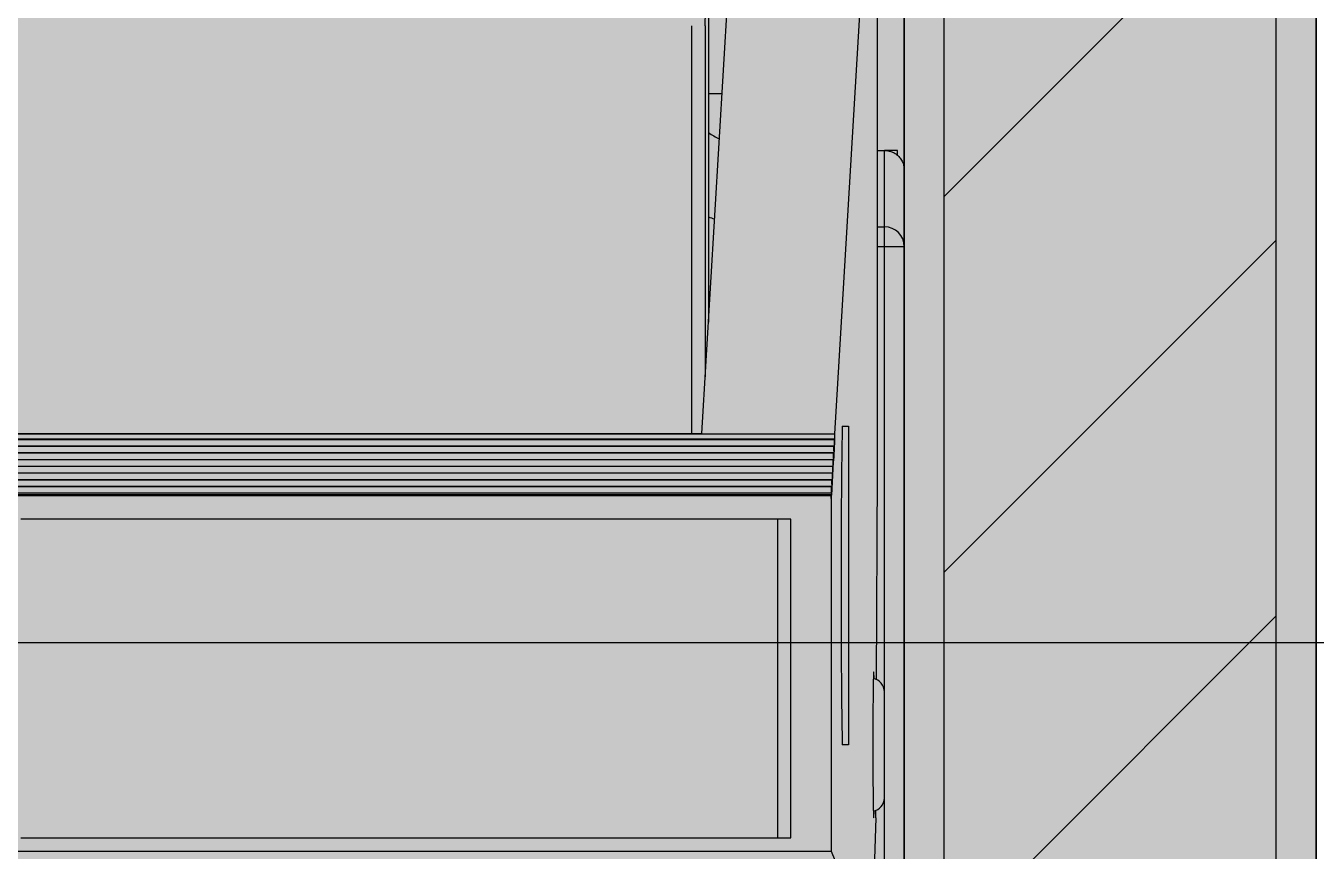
# Model space of a CAD drawing. Extents: x 20 to 1829, y -86 to 701.
# Drawn here: x 1365.32 to 1384.76, y 130.45 to 142.88 of the extents above; entities that cross this region are included whole.
import ezdxf

# ---------------------------------------------------------------- set-up
doc = ezdxf.new("R2010")
doc.units = 0
for name, color, linetype in [('Default', 7, 'Continuous'), ('DV1_Default', 7, 'Continuous'), ('DV1_DRAW', 7, 'Continuous'), ('MAIN-1', 7, 'Continuous'), ('SYMS', 7, 'Continuous')]:
    doc.layers.add(name, color=color, linetype=linetype)

# ---------------------------------------------------------------- blocks, each defined once
blk = doc.blocks.new('SE')
at = {"layer": 'DV1_Default', "linetype": 'Continuous'}
h = blk.add_hatch(dxfattribs=at)
h.set_pattern_fill('LINE', scale=1.25984, angle=45, style=0)
h.paths.add_polyline_path([(55.081, 163.679), (55.081, 138.587), (60.081, 138.587), (60.081, 163.679)])
at = {"layer": 'DV1_Default', "color": 7, "linetype": 'Continuous'}
for p, q in [((54.481, 139.787), (54.481, 165.337)), ((60.681, 139.787), (60.681, 165.337))]:
    blk.add_line(p, q, dxfattribs=at)
at = {"layer": 'DV1_DRAW', "color": 7, "linetype": 'Continuous'}
for p, q in [((55.081, 138.587), (55.081, 163.679)), ((60.081, 138.587), (60.081, 163.679))]:
    blk.add_line(p, q, dxfattribs=at)

msp = doc.modelspace()

# ---------------------------------------------------------------- hatches: boundary and pattern name
at = {"layer": 'SYMS', "true_color": 0x8fbdb9}
h = msp.add_hatch(color=253, dxfattribs=at)
h.dxf.hatch_style = 1
h.paths.add_polyline_path([(1384.759, 189.671), (1378.554, 189.671), (1378.554, 101.829), (1384.759, 101.829)])
h = msp.add_hatch(color=253, dxfattribs=at)
h.dxf.hatch_style = 1
h.paths.add_polyline_path([(1351.654, 103.152), (1378.554, 103.152), (1378.554, 182.152), (1351.654, 182.152)])

# ---------------------------------------------------------------- linework, layer by layer
at = {"layer": 'MAIN-1'}
for p, q in [((1375.604, 153.11), (1375.604, 138.418)), ((1378.15, 136.156), (1378.15, 146.687)), ((1375.505, 136.74), (1376.086, 146.552)), ((1378.086, 146.552), (1377.505, 136.734)), ((1375.555, 142.878), (1375.583, 144.478)), ((1375.355, 136.74), (1375.355, 142.878)), ((1375.555, 142.878), (1375.555, 137.592)), ((1375.807, 141.852), (1375.604, 141.852)), ((1384.759, 140.125), (1384.759, 141.275)), ((1378.15, 141.002), (1378.254, 141.002)), ((1378.454, 141.002), (1378.254, 141.002)), ((1378.254, 141.002), (1378.267, 141.002)), ((1378.254, 139.852), (1378.254, 141.002)), ((1378.267, 141.002), (1378.279, 141.001)), ((1378.279, 141.001), (1378.291, 141)), ((1378.291, 141), (1378.304, 140.998)), ((1378.304, 140.998), (1378.316, 140.996)), ((1378.316, 140.996), (1378.329, 140.993)), ((1378.329, 140.993), (1378.341, 140.989)), ((1378.341, 140.989), (1378.354, 140.985)), ((1378.354, 140.985), (1378.366, 140.981)), ((1378.366, 140.981), (1378.378, 140.975)), ((1378.378, 140.975), (1378.39, 140.969)), ((1378.39, 140.969), (1378.403, 140.963)), ((1378.403, 140.963), (1378.415, 140.956)), ((1378.415, 140.956), (1378.427, 140.948)), ((1378.427, 140.948), (1378.438, 140.939)), ((1378.438, 140.939), (1378.45, 140.929)), ((1378.45, 140.929), (1378.461, 140.919)), ((1378.454, 140.926), (1378.454, 141.002)), ((1378.461, 140.919), (1378.472, 140.908)), ((1378.472, 140.908), (1378.483, 140.896)), ((1378.483, 140.896), (1378.493, 140.884)), ((1378.493, 140.884), (1378.503, 140.87)), ((1378.503, 140.87), (1378.512, 140.856)), ((1378.512, 140.856), (1378.52, 140.841)), ((1378.52, 140.841), (1378.528, 140.825)), ((1378.528, 140.825), (1378.535, 140.809)), ((1378.535, 140.809), (1378.54, 140.792)), ((1378.54, 140.792), (1378.545, 140.775)), ((1378.545, 140.775), (1378.549, 140.757)), ((1378.549, 140.757), (1378.552, 140.739)), ((1378.552, 140.739), (1378.554, 140.721)), ((1378.554, 140.721), (1378.554, 140.702)), ((1378.554, 140.702), (1378.554, 139.552)), ((1384.759, 122.525), (1384.759, 140.125)), ((1378.15, 139.852), (1378.254, 139.852)), ((1378.254, 139.552), (1378.254, 139.852)), ((1378.254, 139.552), (1378.15, 139.552)), ((1378.254, 132.852), (1378.254, 139.552)), ((1378.554, 139.552), (1378.254, 139.552)), ((1378.554, 139.552), (1378.554, 121.952)), ((1377.621, 136.852), (1377.619, 136.775)), ((1377.621, 136.852), (1377.716, 136.852)), ((1377.716, 136.852), (1377.716, 132.052)), ((1352.595, 136.734), (1377.505, 136.734)), ((1352.596, 136.662), (1377.504, 136.662)), ((1352.6, 136.651), (1377.5, 136.651)), ((1354.595, 136.74), (1375.505, 136.74)), ((1377.5, 136.651), (1377.499, 136.651)), ((1377.499, 136.651), (1377.499, 136.65)), ((1377.499, 136.65), (1377.499, 136.649)), ((1377.499, 136.649), (1377.499, 136.646)), ((1377.5, 136.65), (1377.5, 136.651)), ((1377.5, 136.651), (1377.5, 136.651)), ((1377.5, 136.648), (1377.5, 136.65)), ((1377.505, 136.734), (1377.504, 136.733)), ((1377.504, 136.733), (1377.504, 136.731)), ((1377.504, 136.731), (1377.504, 136.729)), ((1377.504, 136.729), (1377.504, 136.727)), ((1377.504, 136.727), (1377.504, 136.724)), ((1377.504, 136.724), (1377.504, 136.722)), ((1377.504, 136.722), (1377.504, 136.719)), ((1377.504, 136.719), (1377.504, 136.715)), ((1377.504, 136.715), (1377.504, 136.712)), ((1377.504, 136.712), (1377.504, 136.708)), ((1377.504, 136.708), (1377.504, 136.704)), ((1377.504, 136.704), (1377.504, 136.699)), ((1377.504, 136.699), (1377.504, 136.695)), ((1377.504, 136.695), (1377.504, 136.69)), ((1377.504, 136.69), (1377.504, 136.685)), ((1377.504, 136.685), (1377.504, 136.679)), ((1377.504, 136.679), (1377.504, 136.674)), ((1377.504, 136.674), (1377.504, 136.668)), ((1377.504, 136.668), (1377.504, 136.662)), ((1377.504, 136.662), (1377.504, 136.649)), ((1377.504, 136.649), (1377.504, 136.638)), ((1377.617, 136.688), (1377.616, 136.592)), ((1377.619, 136.775), (1377.617, 136.688)), ((1352.602, 136.553), (1377.498, 136.553)), ((1352.606, 136.55), (1377.494, 136.55)), ((1377.493, 136.526), (1377.492, 136.521)), ((1377.492, 136.521), (1377.492, 136.515)), ((1377.492, 136.515), (1377.492, 136.509)), ((1377.492, 136.509), (1377.492, 136.502)), ((1377.492, 136.502), (1377.492, 136.495)), ((1377.492, 136.495), (1377.492, 136.487)), ((1377.492, 136.487), (1377.492, 136.479)), ((1377.492, 136.479), (1377.492, 136.471)), ((1377.492, 136.471), (1377.492, 136.462)), ((1377.492, 136.462), (1377.492, 136.452)), ((1377.494, 136.55), (1377.493, 136.55)), ((1377.493, 136.55), (1377.493, 136.549)), ((1377.493, 136.549), (1377.493, 136.547)), ((1377.493, 136.547), (1377.493, 136.545)), ((1377.493, 136.545), (1377.493, 136.543)), ((1377.493, 136.543), (1377.493, 136.539)), ((1377.493, 136.539), (1377.493, 136.536)), ((1377.493, 136.536), (1377.493, 136.531)), ((1377.493, 136.531), (1377.493, 136.526)), ((1377.494, 136.549), (1377.494, 136.55)), ((1377.494, 136.55), (1377.494, 136.55)), ((1377.494, 136.547), (1377.494, 136.549)), ((1377.494, 136.545), (1377.494, 136.547)), ((1377.494, 136.541), (1377.494, 136.545)), ((1377.494, 136.538), (1377.494, 136.541)), ((1377.495, 136.533), (1377.494, 136.538)), ((1377.495, 136.528), (1377.495, 136.533)), ((1377.495, 136.523), (1377.495, 136.528)), ((1377.495, 136.516), (1377.495, 136.523)), ((1377.495, 136.51), (1377.495, 136.516)), ((1377.495, 136.506), (1377.495, 136.51)), ((1377.495, 136.503), (1377.495, 136.506)), ((1377.495, 136.5), (1377.495, 136.503)), ((1377.495, 136.498), (1377.495, 136.5)), ((1377.495, 136.495), (1377.495, 136.498)), ((1377.495, 136.492), (1377.495, 136.495)), ((1377.495, 136.49), (1377.495, 136.492)), ((1377.495, 136.488), (1377.495, 136.49)), ((1377.495, 136.486), (1377.495, 136.488)), ((1377.495, 136.484), (1377.495, 136.486)), ((1377.495, 136.482), (1377.495, 136.484)), ((1377.495, 136.48), (1377.495, 136.482)), ((1377.495, 136.478), (1377.495, 136.48)), ((1377.495, 136.477), (1377.495, 136.478)), ((1377.496, 136.476), (1377.495, 136.477)), ((1377.496, 136.474), (1377.496, 136.476)), ((1377.496, 136.47), (1377.496, 136.475)), ((1377.496, 136.475), (1377.496, 136.472)), ((1377.496, 136.473), (1377.496, 136.474)), ((1377.496, 136.472), (1377.496, 136.473)), ((1377.497, 136.471), (1377.496, 136.47)), ((1377.496, 136.47), (1377.496, 136.469)), ((1377.496, 136.469), (1377.496, 136.47)), ((1377.496, 136.469), (1377.496, 136.468)), ((1377.496, 136.468), (1377.496, 136.469)), ((1377.496, 136.468), (1377.496, 136.466)), ((1377.496, 136.467), (1377.496, 136.468)), ((1377.496, 136.468), (1377.496, 136.468)), ((1377.496, 136.466), (1377.496, 136.467)), ((1377.496, 136.467), (1377.496, 136.467)), ((1377.496, 136.466), (1377.496, 136.466)), ((1377.496, 136.466), (1377.496, 136.465)), ((1377.496, 136.465), (1377.496, 136.466)), ((1377.496, 136.466), (1377.496, 136.466)), ((1377.496, 136.465), (1377.496, 136.465)), ((1377.496, 136.465), (1377.496, 136.465)), ((1377.496, 136.465), (1377.496, 136.465)), ((1377.496, 136.465), (1377.496, 136.465)), ((1377.496, 136.465), (1377.496, 136.465)), ((1377.496, 136.465), (1377.496, 136.465)), ((1377.496, 136.465), (1377.496, 136.465)), ((1377.496, 136.465), (1377.496, 136.465)), ((1377.496, 136.465), (1377.496, 136.465)), ((1377.498, 136.531), (1377.497, 136.522)), ((1377.497, 136.522), (1377.497, 136.514)), ((1377.497, 136.514), (1377.497, 136.507)), ((1377.497, 136.507), (1377.497, 136.501)), ((1377.497, 136.501), (1377.497, 136.495)), ((1377.497, 136.495), (1377.497, 136.491)), ((1377.497, 136.491), (1377.497, 136.487)), ((1377.497, 136.487), (1377.497, 136.483)), ((1377.497, 136.483), (1377.497, 136.48)), ((1377.497, 136.48), (1377.497, 136.478)), ((1377.497, 136.478), (1377.497, 136.476)), ((1377.497, 136.476), (1377.497, 136.474)), ((1377.497, 136.474), (1377.497, 136.473)), ((1377.497, 136.473), (1377.497, 136.471)), ((1377.499, 136.627), (1377.498, 136.622)), ((1377.498, 136.622), (1377.498, 136.616)), ((1377.498, 136.616), (1377.498, 136.61)), ((1377.498, 136.61), (1377.498, 136.603)), ((1377.498, 136.603), (1377.498, 136.596)), ((1377.498, 136.596), (1377.498, 136.588)), ((1377.498, 136.588), (1377.498, 136.58)), ((1377.498, 136.58), (1377.498, 136.572)), ((1377.498, 136.572), (1377.498, 136.563)), ((1377.498, 136.563), (1377.498, 136.553)), ((1377.498, 136.553), (1377.498, 136.542)), ((1377.498, 136.542), (1377.498, 136.531)), ((1377.499, 136.646), (1377.499, 136.644)), ((1377.499, 136.644), (1377.499, 136.641)), ((1377.499, 136.641), (1377.499, 136.637)), ((1377.499, 136.637), (1377.499, 136.632)), ((1377.499, 136.632), (1377.499, 136.627)), ((1377.5, 136.646), (1377.5, 136.648)), ((1377.5, 136.643), (1377.5, 136.646)), ((1377.5, 136.639), (1377.5, 136.643)), ((1377.501, 136.634), (1377.5, 136.639)), ((1377.501, 136.629), (1377.501, 136.634)), ((1377.501, 136.624), (1377.501, 136.629)), ((1377.501, 136.617), (1377.501, 136.624)), ((1377.501, 136.611), (1377.501, 136.617)), ((1377.501, 136.601), (1377.501, 136.611)), ((1377.501, 136.594), (1377.501, 136.601)), ((1377.501, 136.588), (1377.501, 136.594)), ((1377.501, 136.583), (1377.501, 136.588)), ((1377.501, 136.579), (1377.501, 136.583)), ((1377.502, 136.576), (1377.501, 136.579)), ((1377.502, 136.574), (1377.502, 136.576)), ((1377.502, 136.573), (1377.502, 136.574)), ((1377.503, 136.573), (1377.502, 136.571)), ((1377.502, 136.571), (1377.502, 136.573)), ((1377.502, 136.571), (1377.502, 136.57)), ((1377.502, 136.57), (1377.502, 136.571)), ((1377.502, 136.57), (1377.502, 136.569)), ((1377.502, 136.569), (1377.502, 136.57)), ((1377.502, 136.57), (1377.502, 136.57)), ((1377.502, 136.569), (1377.502, 136.569)), ((1377.502, 136.569), (1377.502, 136.569)), ((1377.502, 136.569), (1377.502, 136.569)), ((1377.504, 136.638), (1377.503, 136.629)), ((1377.503, 136.629), (1377.503, 136.621)), ((1377.503, 136.621), (1377.503, 136.614)), ((1377.503, 136.614), (1377.503, 136.608)), ((1377.503, 136.608), (1377.503, 136.603)), ((1377.503, 136.603), (1377.503, 136.598)), ((1377.503, 136.598), (1377.503, 136.594)), ((1377.503, 136.594), (1377.503, 136.59)), ((1377.503, 136.59), (1377.503, 136.587)), ((1377.503, 136.587), (1377.503, 136.583)), ((1377.503, 136.583), (1377.503, 136.58)), ((1377.503, 136.58), (1377.503, 136.577)), ((1377.503, 136.577), (1377.503, 136.575)), ((1377.503, 136.575), (1377.503, 136.573)), ((1377.614, 136.487), (1377.612, 136.373)), ((1377.616, 136.592), (1377.614, 136.487)), ((1352.608, 136.452), (1377.492, 136.452)), ((1352.612, 136.449), (1377.488, 136.449)), ((1352.614, 136.351), (1377.486, 136.351)), ((1352.618, 136.348), (1377.482, 136.348)), ((1377.481, 136.324), (1377.48, 136.319)), ((1377.48, 136.319), (1377.48, 136.313)), ((1377.48, 136.313), (1377.48, 136.307)), ((1377.48, 136.307), (1377.48, 136.3)), ((1377.48, 136.3), (1377.48, 136.293)), ((1377.48, 136.293), (1377.48, 136.285)), ((1377.48, 136.285), (1377.48, 136.277)), ((1377.48, 136.277), (1377.48, 136.269)), ((1377.48, 136.269), (1377.48, 136.26)), ((1377.48, 136.26), (1377.48, 136.25)), ((1377.482, 136.348), (1377.481, 136.347)), ((1377.481, 136.347), (1377.481, 136.345)), ((1377.481, 136.345), (1377.481, 136.343)), ((1377.481, 136.343), (1377.481, 136.341)), ((1377.481, 136.341), (1377.481, 136.337)), ((1377.481, 136.337), (1377.481, 136.334)), ((1377.481, 136.334), (1377.481, 136.329)), ((1377.481, 136.329), (1377.481, 136.324)), ((1377.482, 136.348), (1377.482, 136.348)), ((1377.482, 136.347), (1377.482, 136.348)), ((1377.482, 136.348), (1377.482, 136.348)), ((1377.482, 136.345), (1377.482, 136.347)), ((1377.482, 136.342), (1377.482, 136.345)), ((1377.482, 136.339), (1377.482, 136.342)), ((1377.482, 136.336), (1377.482, 136.339)), ((1377.483, 136.331), (1377.482, 136.336)), ((1377.483, 136.326), (1377.483, 136.331)), ((1377.483, 136.321), (1377.483, 136.326)), ((1377.483, 136.314), (1377.483, 136.321)), ((1377.483, 136.307), (1377.483, 136.314)), ((1377.483, 136.304), (1377.483, 136.307)), ((1377.483, 136.301), (1377.483, 136.304)), ((1377.483, 136.298), (1377.483, 136.301)), ((1377.483, 136.295), (1377.483, 136.298)), ((1377.483, 136.293), (1377.483, 136.295)), ((1377.483, 136.29), (1377.483, 136.293)), ((1377.483, 136.288), (1377.483, 136.29)), ((1377.483, 136.286), (1377.483, 136.288)), ((1377.483, 136.284), (1377.483, 136.286)), ((1377.483, 136.282), (1377.483, 136.284)), ((1377.483, 136.28), (1377.483, 136.282)), ((1377.483, 136.278), (1377.483, 136.28)), ((1377.483, 136.276), (1377.483, 136.278)), ((1377.484, 136.275), (1377.483, 136.276)), ((1377.484, 136.273), (1377.484, 136.275)), ((1377.484, 136.272), (1377.484, 136.273)), ((1377.484, 136.268), (1377.484, 136.272)), ((1377.484, 136.272), (1377.484, 136.27)), ((1377.484, 136.271), (1377.484, 136.272)), ((1377.484, 136.27), (1377.484, 136.271)), ((1377.485, 136.268), (1377.484, 136.267)), ((1377.484, 136.267), (1377.484, 136.268)), ((1377.484, 136.267), (1377.484, 136.265)), ((1377.484, 136.266), (1377.484, 136.267)), ((1377.484, 136.265), (1377.484, 136.266)), ((1377.484, 136.266), (1377.484, 136.266)), ((1377.484, 136.265), (1377.484, 136.264)), ((1377.484, 136.264), (1377.484, 136.265)), ((1377.484, 136.264), (1377.484, 136.264)), ((1377.484, 136.264), (1377.484, 136.263)), ((1377.484, 136.263), (1377.484, 136.264)), ((1377.484, 136.264), (1377.484, 136.264)), ((1377.484, 136.264), (1377.484, 136.264)), ((1377.484, 136.263), (1377.484, 136.263)), ((1377.484, 136.263), (1377.484, 136.263)), ((1377.484, 136.263), (1377.484, 136.263)), ((1377.484, 136.263), (1377.484, 136.263)), ((1377.484, 136.263), (1377.484, 136.263)), ((1377.484, 136.263), (1377.484, 136.263)), ((1377.484, 136.263), (1377.484, 136.263)), ((1377.484, 136.263), (1377.484, 136.263)), ((1377.484, 136.263), (1377.484, 136.263)), ((1377.486, 136.329), (1377.485, 136.32)), ((1377.485, 136.32), (1377.485, 136.312)), ((1377.485, 136.312), (1377.485, 136.305)), ((1377.485, 136.305), (1377.485, 136.299)), ((1377.485, 136.299), (1377.485, 136.293)), ((1377.485, 136.293), (1377.485, 136.289)), ((1377.485, 136.289), (1377.485, 136.285)), ((1377.485, 136.285), (1377.485, 136.281)), ((1377.485, 136.281), (1377.485, 136.278)), ((1377.485, 136.278), (1377.485, 136.276)), ((1377.485, 136.276), (1377.485, 136.274)), ((1377.485, 136.274), (1377.485, 136.272)), ((1377.485, 136.272), (1377.485, 136.271)), ((1377.485, 136.271), (1377.485, 136.269)), ((1377.485, 136.269), (1377.485, 136.268)), ((1377.487, 136.425), (1377.486, 136.42)), ((1377.486, 136.42), (1377.486, 136.414)), ((1377.486, 136.414), (1377.486, 136.408)), ((1377.486, 136.408), (1377.486, 136.401)), ((1377.486, 136.401), (1377.486, 136.394)), ((1377.486, 136.394), (1377.486, 136.386)), ((1377.486, 136.386), (1377.486, 136.378)), ((1377.486, 136.378), (1377.486, 136.37)), ((1377.486, 136.37), (1377.486, 136.361)), ((1377.486, 136.361), (1377.486, 136.351)), ((1377.486, 136.351), (1377.486, 136.34)), ((1377.486, 136.34), (1377.486, 136.329)), ((1377.488, 136.449), (1377.487, 136.448)), ((1377.487, 136.448), (1377.487, 136.446)), ((1377.487, 136.446), (1377.487, 136.444)), ((1377.487, 136.444), (1377.487, 136.442)), ((1377.487, 136.442), (1377.487, 136.438)), ((1377.487, 136.438), (1377.487, 136.435)), ((1377.487, 136.435), (1377.487, 136.43)), ((1377.487, 136.43), (1377.487, 136.425)), ((1377.488, 136.449), (1377.488, 136.449)), ((1377.488, 136.448), (1377.488, 136.449)), ((1377.488, 136.449), (1377.488, 136.449)), ((1377.488, 136.446), (1377.488, 136.448)), ((1377.488, 136.444), (1377.488, 136.446)), ((1377.488, 136.44), (1377.488, 136.444)), ((1377.488, 136.437), (1377.488, 136.44)), ((1377.489, 136.432), (1377.488, 136.437)), ((1377.489, 136.427), (1377.489, 136.432)), ((1377.489, 136.422), (1377.489, 136.427)), ((1377.489, 136.415), (1377.489, 136.422)), ((1377.489, 136.408), (1377.489, 136.415)), ((1377.489, 136.405), (1377.489, 136.408)), ((1377.489, 136.402), (1377.489, 136.405)), ((1377.489, 136.399), (1377.489, 136.402)), ((1377.489, 136.397), (1377.489, 136.399)), ((1377.489, 136.394), (1377.489, 136.397)), ((1377.489, 136.391), (1377.489, 136.394)), ((1377.489, 136.389), (1377.489, 136.391)), ((1377.489, 136.387), (1377.489, 136.389)), ((1377.489, 136.385), (1377.489, 136.387)), ((1377.489, 136.383), (1377.489, 136.385)), ((1377.489, 136.381), (1377.489, 136.383)), ((1377.489, 136.379), (1377.489, 136.381)), ((1377.489, 136.377), (1377.489, 136.379)), ((1377.49, 136.376), (1377.489, 136.377)), ((1377.49, 136.374), (1377.49, 136.376)), ((1377.49, 136.373), (1377.49, 136.374)), ((1377.49, 136.372), (1377.49, 136.373)), ((1377.49, 136.371), (1377.49, 136.372)), ((1377.49, 136.37), (1377.49, 136.371)), ((1377.491, 136.37), (1377.49, 136.369)), ((1377.49, 136.369), (1377.49, 136.37)), ((1377.49, 136.369), (1377.49, 136.368)), ((1377.49, 136.368), (1377.49, 136.369)), ((1377.49, 136.368), (1377.49, 136.366)), ((1377.49, 136.367), (1377.49, 136.368)), ((1377.49, 136.366), (1377.49, 136.367)), ((1377.49, 136.367), (1377.49, 136.367)), ((1377.49, 136.366), (1377.49, 136.365)), ((1377.49, 136.365), (1377.49, 136.366)), ((1377.49, 136.366), (1377.49, 136.366)), ((1377.49, 136.365), (1377.49, 136.365)), ((1377.49, 136.365), (1377.49, 136.364)), ((1377.49, 136.364), (1377.49, 136.365)), ((1377.49, 136.365), (1377.49, 136.365)), ((1377.49, 136.364), (1377.49, 136.364)), ((1377.49, 136.364), (1377.49, 136.364)), ((1377.49, 136.364), (1377.49, 136.364)), ((1377.49, 136.364), (1377.49, 136.364)), ((1377.49, 136.364), (1377.49, 136.364)), ((1377.49, 136.364), (1377.49, 136.364)), ((1377.49, 136.364), (1377.49, 136.364)), ((1377.49, 136.364), (1377.49, 136.364)), ((1377.49, 136.364), (1377.49, 136.364)), ((1377.492, 136.43), (1377.491, 136.421)), ((1377.491, 136.421), (1377.491, 136.413)), ((1377.491, 136.413), (1377.491, 136.406)), ((1377.491, 136.406), (1377.491, 136.4)), ((1377.491, 136.4), (1377.491, 136.394)), ((1377.491, 136.394), (1377.491, 136.39)), ((1377.491, 136.39), (1377.491, 136.386)), ((1377.491, 136.386), (1377.491, 136.382)), ((1377.491, 136.382), (1377.491, 136.379)), ((1377.491, 136.379), (1377.491, 136.377)), ((1377.491, 136.377), (1377.491, 136.375)), ((1377.491, 136.375), (1377.491, 136.373)), ((1377.491, 136.373), (1377.491, 136.372)), ((1377.491, 136.372), (1377.491, 136.37)), ((1377.492, 136.452), (1377.492, 136.441)), ((1377.492, 136.441), (1377.492, 136.43)), ((1377.612, 136.373), (1377.611, 136.251)), ((1352.62, 136.25), (1377.48, 136.25)), ((1352.624, 136.247), (1377.476, 136.247)), ((1352.626, 136.149), (1377.474, 136.149)), ((1352.63, 136.146), (1377.47, 136.146)), ((1377.469, 136.122), (1377.468, 136.117)), ((1377.468, 136.117), (1377.468, 136.111)), ((1377.468, 136.111), (1377.468, 136.104)), ((1377.468, 136.104), (1377.468, 136.098)), ((1377.468, 136.098), (1377.468, 136.09)), ((1377.468, 136.09), (1377.468, 136.083)), ((1377.468, 136.083), (1377.468, 136.075)), ((1377.468, 136.075), (1377.468, 136.066)), ((1377.468, 136.066), (1377.468, 136.057)), ((1377.47, 136.146), (1377.469, 136.145)), ((1377.469, 136.145), (1377.469, 136.143)), ((1377.469, 136.143), (1377.469, 136.141)), ((1377.469, 136.141), (1377.469, 136.138)), ((1377.469, 136.138), (1377.469, 136.135)), ((1377.469, 136.135), (1377.469, 136.131)), ((1377.469, 136.131), (1377.469, 136.127)), ((1377.469, 136.127), (1377.469, 136.122)), ((1377.47, 136.146), (1377.47, 136.146)), ((1377.47, 136.145), (1377.47, 136.146)), ((1377.47, 136.146), (1377.47, 136.146)), ((1377.47, 136.143), (1377.47, 136.145)), ((1377.47, 136.14), (1377.47, 136.143)), ((1377.47, 136.137), (1377.47, 136.14)), ((1377.471, 136.133), (1377.47, 136.137)), ((1377.471, 136.129), (1377.471, 136.133)), ((1377.471, 136.124), (1377.471, 136.129)), ((1377.471, 136.118), (1377.471, 136.124)), ((1377.471, 136.112), (1377.471, 136.118)), ((1377.471, 136.105), (1377.471, 136.112)), ((1377.471, 136.102), (1377.471, 136.105)), ((1377.471, 136.099), (1377.471, 136.102)), ((1377.471, 136.096), (1377.471, 136.099)), ((1377.471, 136.093), (1377.471, 136.096)), ((1377.471, 136.091), (1377.471, 136.093)), ((1377.471, 136.088), (1377.471, 136.091)), ((1377.471, 136.086), (1377.471, 136.088)), ((1377.471, 136.084), (1377.471, 136.086)), ((1377.471, 136.081), (1377.471, 136.084)), ((1377.471, 136.08), (1377.471, 136.081)), ((1377.471, 136.078), (1377.471, 136.08)), ((1377.471, 136.076), (1377.471, 136.078)), ((1377.472, 136.074), (1377.471, 136.076)), ((1377.472, 136.073), (1377.472, 136.074)), ((1377.472, 136.071), (1377.472, 136.073)), ((1377.472, 136.07), (1377.472, 136.071)), ((1377.472, 136.066), (1377.472, 136.07)), ((1377.472, 136.07), (1377.472, 136.068)), ((1377.472, 136.069), (1377.472, 136.07)), ((1377.472, 136.068), (1377.472, 136.069)), ((1377.473, 136.066), (1377.472, 136.065)), ((1377.472, 136.065), (1377.472, 136.066)), ((1377.474, 136.118), (1377.473, 136.11)), ((1377.473, 136.11), (1377.473, 136.103)), ((1377.473, 136.103), (1377.473, 136.097)), ((1377.473, 136.097), (1377.473, 136.091)), ((1377.473, 136.091), (1377.473, 136.086)), ((1377.473, 136.086), (1377.473, 136.082)), ((1377.473, 136.082), (1377.473, 136.079)), ((1377.473, 136.079), (1377.473, 136.076)), ((1377.473, 136.076), (1377.473, 136.074)), ((1377.473, 136.074), (1377.473, 136.072)), ((1377.473, 136.072), (1377.473, 136.07)), ((1377.473, 136.07), (1377.473, 136.068)), ((1377.473, 136.068), (1377.473, 136.067)), ((1377.473, 136.067), (1377.473, 136.066)), ((1377.475, 136.223), (1377.474, 136.218)), ((1377.474, 136.218), (1377.474, 136.212)), ((1377.474, 136.212), (1377.474, 136.205)), ((1377.474, 136.205), (1377.474, 136.199)), ((1377.474, 136.199), (1377.474, 136.192)), ((1377.474, 136.192), (1377.474, 136.184)), ((1377.474, 136.184), (1377.474, 136.176)), ((1377.474, 136.176), (1377.474, 136.167)), ((1377.474, 136.167), (1377.474, 136.159)), ((1377.474, 136.159), (1377.474, 136.149)), ((1377.474, 136.149), (1377.474, 136.138)), ((1377.474, 136.138), (1377.474, 136.127)), ((1377.474, 136.127), (1377.474, 136.118)), ((1377.476, 136.247), (1377.475, 136.246)), ((1377.475, 136.246), (1377.475, 136.244)), ((1377.475, 136.244), (1377.475, 136.242)), ((1377.475, 136.242), (1377.475, 136.24)), ((1377.475, 136.24), (1377.475, 136.236)), ((1377.475, 136.236), (1377.475, 136.232)), ((1377.475, 136.232), (1377.475, 136.228)), ((1377.475, 136.228), (1377.475, 136.223)), ((1377.476, 136.247), (1377.476, 136.247)), ((1377.476, 136.246), (1377.476, 136.247)), ((1377.476, 136.247), (1377.476, 136.247)), ((1377.476, 136.244), (1377.476, 136.246)), ((1377.476, 136.241), (1377.476, 136.244)), ((1377.476, 136.238), (1377.476, 136.241)), ((1377.476, 136.235), (1377.476, 136.238)), ((1377.477, 136.23), (1377.476, 136.235)), ((1377.477, 136.225), (1377.477, 136.23)), ((1377.477, 136.22), (1377.477, 136.225)), ((1377.477, 136.213), (1377.477, 136.22)), ((1377.477, 136.206), (1377.477, 136.213)), ((1377.477, 136.203), (1377.477, 136.206)), ((1377.477, 136.2), (1377.477, 136.203)), ((1377.477, 136.197), (1377.477, 136.2)), ((1377.477, 136.194), (1377.477, 136.197)), ((1377.477, 136.192), (1377.477, 136.194)), ((1377.477, 136.189), (1377.477, 136.192)), ((1377.477, 136.187), (1377.477, 136.189)), ((1377.477, 136.185), (1377.477, 136.187)), ((1377.477, 136.183), (1377.477, 136.185)), ((1377.477, 136.181), (1377.477, 136.183)), ((1377.477, 136.179), (1377.477, 136.181)), ((1377.477, 136.177), (1377.477, 136.179)), ((1377.478, 136.175), (1377.477, 136.177)), ((1377.478, 136.174), (1377.478, 136.175)), ((1377.478, 136.172), (1377.478, 136.174)), ((1377.478, 136.171), (1377.478, 136.172)), ((1377.478, 136.167), (1377.478, 136.171)), ((1377.478, 136.171), (1377.478, 136.169)), ((1377.478, 136.17), (1377.478, 136.171)), ((1377.478, 136.169), (1377.478, 136.17)), ((1377.479, 136.167), (1377.478, 136.166)), ((1377.478, 136.166), (1377.478, 136.167)), ((1377.478, 136.166), (1377.478, 136.164)), ((1377.478, 136.165), (1377.478, 136.166)), ((1377.478, 136.164), (1377.478, 136.165)), ((1377.478, 136.164), (1377.478, 136.163)), ((1377.478, 136.163), (1377.478, 136.164)), ((1377.478, 136.164), (1377.478, 136.164)), ((1377.478, 136.163), (1377.478, 136.162)), ((1377.478, 136.162), (1377.478, 136.163)), ((1377.478, 136.163), (1377.478, 136.163)), ((1377.478, 136.163), (1377.478, 136.163)), ((1377.478, 136.162), (1377.478, 136.162)), ((1377.478, 136.162), (1377.478, 136.162)), ((1377.478, 136.162), (1377.478, 136.162)), ((1377.478, 136.162), (1377.478, 136.162)), ((1377.478, 136.162), (1377.478, 136.162)), ((1377.478, 136.162), (1377.478, 136.162)), ((1377.478, 136.162), (1377.478, 136.162)), ((1377.478, 136.162), (1377.478, 136.162)), ((1377.478, 136.162), (1377.478, 136.162)), ((1377.478, 136.162), (1377.478, 136.162)), ((1377.48, 136.219), (1377.479, 136.211)), ((1377.479, 136.211), (1377.479, 136.204)), ((1377.479, 136.204), (1377.479, 136.198)), ((1377.479, 136.198), (1377.479, 136.192)), ((1377.479, 136.192), (1377.479, 136.187)), ((1377.479, 136.187), (1377.479, 136.183)), ((1377.479, 136.183), (1377.479, 136.18)), ((1377.479, 136.18), (1377.479, 136.177)), ((1377.479, 136.177), (1377.479, 136.175)), ((1377.479, 136.175), (1377.479, 136.173)), ((1377.479, 136.173), (1377.479, 136.171)), ((1377.479, 136.171), (1377.479, 136.17)), ((1377.479, 136.17), (1377.479, 136.168)), ((1377.479, 136.168), (1377.479, 136.167)), ((1377.48, 136.25), (1377.48, 136.239)), ((1377.48, 136.239), (1377.48, 136.228)), ((1377.48, 136.228), (1377.48, 136.219)), ((1377.61, 136.121), (1377.608, 135.984)), ((1377.611, 136.251), (1377.61, 136.121)), ((1378.136, 133.035), (1378.15, 136.156)), ((1352.632, 136.048), (1377.468, 136.048)), ((1352.636, 136.045), (1377.464, 136.045)), ((1352.638, 135.947), (1377.462, 135.947)), ((1352.642, 135.944), (1377.458, 135.944)), ((1377.457, 135.915), (1377.456, 135.909)), ((1377.456, 135.909), (1377.456, 135.902)), ((1377.456, 135.902), (1377.456, 135.896)), ((1377.456, 135.896), (1377.456, 135.888)), ((1377.456, 135.888), (1377.456, 135.881)), ((1377.456, 135.881), (1377.456, 135.873)), ((1377.456, 135.873), (1377.456, 135.864)), ((1377.458, 135.944), (1377.457, 135.943)), ((1377.457, 135.943), (1377.457, 135.941)), ((1377.457, 135.941), (1377.457, 135.939)), ((1377.457, 135.939), (1377.457, 135.936)), ((1377.457, 135.936), (1377.457, 135.933)), ((1377.457, 135.933), (1377.457, 135.929)), ((1377.457, 135.929), (1377.457, 135.925)), ((1377.457, 135.925), (1377.457, 135.92)), ((1377.457, 135.92), (1377.457, 135.915)), ((1377.458, 135.944), (1377.458, 135.944)), ((1377.458, 135.943), (1377.458, 135.944)), ((1377.458, 135.942), (1377.458, 135.943)), ((1377.458, 135.941), (1377.458, 135.942)), ((1377.458, 135.938), (1377.458, 135.941)), ((1377.458, 135.935), (1377.458, 135.938)), ((1377.459, 135.931), (1377.458, 135.935)), ((1377.459, 135.927), (1377.459, 135.931)), ((1377.459, 135.922), (1377.459, 135.927)), ((1377.459, 135.916), (1377.459, 135.922)), ((1377.459, 135.91), (1377.459, 135.916)), ((1377.459, 135.903), (1377.459, 135.91)), ((1377.459, 135.9), (1377.459, 135.903)), ((1377.459, 135.897), (1377.459, 135.9)), ((1377.459, 135.894), (1377.459, 135.897)), ((1377.459, 135.891), (1377.459, 135.894)), ((1377.459, 135.889), (1377.459, 135.891)), ((1377.459, 135.886), (1377.459, 135.889)), ((1377.459, 135.884), (1377.459, 135.886)), ((1377.459, 135.882), (1377.459, 135.884)), ((1377.459, 135.879), (1377.459, 135.882)), ((1377.459, 135.877), (1377.459, 135.879)), ((1377.46, 135.876), (1377.459, 135.877)), ((1377.46, 135.874), (1377.46, 135.876)), ((1377.46, 135.872), (1377.46, 135.874)), ((1377.46, 135.871), (1377.46, 135.872)), ((1377.462, 135.908), (1377.461, 135.901)), ((1377.461, 135.901), (1377.461, 135.894)), ((1377.461, 135.894), (1377.461, 135.889)), ((1377.461, 135.889), (1377.461, 135.884)), ((1377.461, 135.884), (1377.461, 135.88)), ((1377.461, 135.88), (1377.461, 135.877)), ((1377.461, 135.877), (1377.461, 135.874)), ((1377.461, 135.874), (1377.461, 135.872)), ((1377.461, 135.872), (1377.461, 135.87)), ((1377.463, 136.021), (1377.462, 136.016)), ((1377.462, 136.016), (1377.462, 136.01)), ((1377.462, 136.01), (1377.462, 136.003)), ((1377.462, 136.003), (1377.462, 135.997)), ((1377.462, 135.997), (1377.462, 135.989)), ((1377.462, 135.989), (1377.462, 135.982)), ((1377.462, 135.982), (1377.462, 135.974)), ((1377.462, 135.974), (1377.462, 135.965)), ((1377.462, 135.965), (1377.462, 135.956)), ((1377.462, 135.956), (1377.462, 135.947)), ((1377.462, 135.947), (1377.462, 135.935)), ((1377.462, 135.935), (1377.462, 135.925)), ((1377.462, 135.925), (1377.462, 135.916)), ((1377.462, 135.916), (1377.462, 135.908)), ((1377.464, 136.045), (1377.463, 136.044)), ((1377.463, 136.044), (1377.463, 136.042)), ((1377.463, 136.042), (1377.463, 136.04)), ((1377.463, 136.04), (1377.463, 136.037)), ((1377.463, 136.037), (1377.463, 136.034)), ((1377.463, 136.034), (1377.463, 136.03)), ((1377.463, 136.03), (1377.463, 136.026)), ((1377.463, 136.026), (1377.463, 136.021)), ((1377.464, 136.045), (1377.464, 136.045)), ((1377.464, 136.043), (1377.464, 136.045)), ((1377.464, 136.045), (1377.464, 136.045)), ((1377.464, 136.042), (1377.464, 136.043)), ((1377.464, 136.039), (1377.464, 136.042)), ((1377.464, 136.036), (1377.464, 136.039)), ((1377.465, 136.032), (1377.464, 136.036)), ((1377.465, 136.028), (1377.465, 136.032)), ((1377.465, 136.023), (1377.465, 136.028)), ((1377.465, 136.017), (1377.465, 136.023)), ((1377.465, 136.011), (1377.465, 136.017)), ((1377.465, 136.004), (1377.465, 136.011)), ((1377.465, 136.001), (1377.465, 136.004)), ((1377.465, 135.998), (1377.465, 136.001)), ((1377.465, 135.995), (1377.465, 135.998)), ((1377.465, 135.992), (1377.465, 135.995)), ((1377.465, 135.99), (1377.465, 135.992)), ((1377.465, 135.987), (1377.465, 135.99)), ((1377.465, 135.985), (1377.465, 135.987)), ((1377.465, 135.983), (1377.465, 135.985)), ((1377.465, 135.98), (1377.465, 135.983)), ((1377.465, 135.978), (1377.465, 135.98)), ((1377.465, 135.977), (1377.465, 135.978)), ((1377.466, 135.975), (1377.465, 135.977)), ((1377.466, 135.973), (1377.466, 135.975)), ((1377.466, 135.972), (1377.466, 135.973)), ((1377.466, 135.97), (1377.466, 135.972)), ((1377.466, 135.969), (1377.466, 135.97)), ((1377.466, 135.965), (1377.466, 135.969)), ((1377.466, 135.969), (1377.466, 135.967)), ((1377.466, 135.968), (1377.466, 135.969)), ((1377.466, 135.967), (1377.466, 135.968)), ((1377.467, 135.965), (1377.466, 135.963)), ((1377.466, 135.964), (1377.466, 135.965)), ((1377.466, 135.963), (1377.466, 135.964)), ((1377.466, 135.963), (1377.466, 135.962)), ((1377.466, 135.962), (1377.466, 135.963)), ((1377.466, 135.962), (1377.466, 135.961)), ((1377.466, 135.961), (1377.466, 135.962)), ((1377.466, 135.962), (1377.466, 135.962)), ((1377.466, 135.961), (1377.466, 135.96)), ((1377.466, 135.96), (1377.466, 135.961)), ((1377.466, 135.961), (1377.466, 135.961)), ((1377.466, 135.96), (1377.466, 135.96)), ((1377.466, 135.96), (1377.466, 135.96)), ((1377.466, 135.96), (1377.466, 135.96)), ((1377.466, 135.96), (1377.466, 135.96)), ((1377.466, 135.96), (1377.466, 135.96)), ((1377.466, 135.96), (1377.466, 135.96)), ((1377.466, 135.96), (1377.466, 135.96)), ((1377.466, 135.96), (1377.466, 135.96)), ((1377.466, 135.96), (1377.466, 135.96)), ((1377.466, 135.96), (1377.466, 135.96)), ((1377.466, 135.96), (1377.466, 135.96)), ((1377.468, 136.017), (1377.467, 136.009)), ((1377.467, 136.009), (1377.467, 136.002)), ((1377.467, 136.002), (1377.467, 135.995)), ((1377.467, 135.995), (1377.467, 135.99)), ((1377.467, 135.99), (1377.467, 135.985)), ((1377.467, 135.985), (1377.467, 135.981)), ((1377.467, 135.981), (1377.467, 135.978)), ((1377.467, 135.978), (1377.467, 135.975)), ((1377.467, 135.975), (1377.467, 135.973)), ((1377.467, 135.973), (1377.467, 135.971)), ((1377.467, 135.971), (1377.467, 135.969)), ((1377.467, 135.969), (1377.467, 135.967)), ((1377.467, 135.967), (1377.467, 135.966)), ((1377.467, 135.966), (1377.467, 135.965)), ((1377.468, 136.057), (1377.468, 136.048)), ((1377.468, 136.048), (1377.468, 136.037)), ((1377.468, 136.037), (1377.468, 136.026)), ((1377.468, 136.026), (1377.468, 136.017)), ((1377.472, 136.065), (1377.472, 136.063)), ((1377.472, 136.064), (1377.472, 136.065)), ((1377.472, 136.063), (1377.472, 136.064)), ((1377.472, 136.063), (1377.472, 136.062)), ((1377.472, 136.062), (1377.472, 136.063)), ((1377.472, 136.063), (1377.472, 136.063)), ((1377.472, 136.062), (1377.472, 136.061)), ((1377.472, 136.061), (1377.472, 136.062)), ((1377.472, 136.062), (1377.472, 136.062)), ((1377.472, 136.062), (1377.472, 136.062)), ((1377.472, 136.061), (1377.472, 136.061)), ((1377.472, 136.061), (1377.472, 136.061)), ((1377.472, 136.061), (1377.472, 136.061)), ((1377.472, 136.061), (1377.472, 136.061)), ((1377.472, 136.061), (1377.472, 136.061)), ((1377.472, 136.061), (1377.472, 136.061)), ((1377.472, 136.061), (1377.472, 136.061)), ((1377.472, 136.061), (1377.472, 136.061)), ((1377.472, 136.061), (1377.472, 136.061)), ((1377.472, 136.061), (1377.472, 136.061)), ((1377.608, 135.984), (1377.607, 135.841)), ((1352.645, 135.846), (1377.456, 135.846)), ((1377.453, 135.817), (1352.807, 135.817)), ((1377.452, 135.802), (1352.944, 135.802)), ((1377.453, 135.812), (1377.452, 135.811)), ((1377.452, 135.811), (1377.452, 135.81)), ((1377.452, 135.81), (1377.452, 135.809)), ((1377.452, 135.809), (1377.452, 135.808)), ((1377.452, 135.808), (1377.452, 135.807)), ((1377.452, 135.807), (1377.452, 135.805)), ((1377.452, 135.805), (1377.452, 135.804)), ((1377.452, 135.804), (1377.452, 135.802)), ((1377.452, 135.802), (1377.452, 130.452)), ((1377.453, 135.816), (1377.453, 135.817)), ((1377.453, 135.817), (1377.453, 135.817)), ((1377.453, 135.817), (1377.453, 135.817)), ((1377.453, 135.817), (1377.453, 135.817)), ((1377.453, 135.817), (1377.453, 135.817)), ((1377.453, 135.817), (1377.453, 135.817)), ((1377.453, 135.817), (1377.453, 135.816)), ((1377.453, 135.815), (1377.453, 135.816)), ((1377.453, 135.816), (1377.453, 135.816)), ((1377.453, 135.816), (1377.453, 135.816)), ((1377.453, 135.816), (1377.453, 135.816)), ((1377.453, 135.816), (1377.453, 135.815)), ((1377.453, 135.814), (1377.453, 135.815)), ((1377.453, 135.815), (1377.453, 135.815)), ((1377.453, 135.815), (1377.453, 135.815)), ((1377.453, 135.815), (1377.453, 135.814)), ((1377.453, 135.813), (1377.453, 135.814)), ((1377.453, 135.814), (1377.453, 135.813)), ((1377.453, 135.812), (1377.453, 135.813)), ((1377.453, 135.813), (1377.453, 135.813)), ((1377.453, 135.813), (1377.453, 135.812)), ((1377.453, 135.811), (1377.453, 135.812)), ((1377.453, 135.81), (1377.453, 135.811)), ((1377.453, 135.809), (1377.453, 135.81)), ((1377.453, 135.808), (1377.453, 135.809)), ((1377.453, 135.806), (1377.453, 135.808)), ((1377.453, 135.805), (1377.453, 135.806)), ((1377.453, 135.804), (1377.453, 135.805)), ((1377.453, 135.802), (1377.453, 135.804)), ((1377.453, 135.798), (1377.453, 135.802)), ((1377.453, 135.793), (1377.453, 135.798)), ((1377.453, 135.789), (1377.453, 135.793)), ((1377.453, 135.785), (1377.453, 135.789)), ((1377.453, 135.782), (1377.453, 135.785)), ((1377.453, 135.779), (1377.453, 135.782)), ((1377.454, 135.776), (1377.453, 135.779)), ((1377.454, 135.773), (1377.454, 135.776)), ((1377.454, 135.771), (1377.454, 135.773)), ((1377.454, 135.769), (1377.454, 135.771)), ((1377.454, 135.767), (1377.454, 135.769)), ((1377.454, 135.765), (1377.454, 135.767)), ((1377.454, 135.764), (1377.454, 135.765)), ((1377.454, 135.762), (1377.454, 135.764)), ((1377.454, 135.761), (1377.454, 135.762)), ((1377.455, 135.761), (1377.454, 135.76)), ((1377.454, 135.76), (1377.454, 135.761)), ((1377.454, 135.761), (1377.454, 135.761)), ((1377.454, 135.76), (1377.454, 135.76)), ((1377.454, 135.76), (1377.454, 135.76)), ((1377.456, 135.814), (1377.455, 135.807)), ((1377.455, 135.807), (1377.455, 135.801)), ((1377.455, 135.801), (1377.455, 135.795)), ((1377.455, 135.795), (1377.455, 135.789)), ((1377.455, 135.789), (1377.455, 135.784)), ((1377.455, 135.784), (1377.455, 135.779)), ((1377.455, 135.779), (1377.455, 135.775)), ((1377.455, 135.775), (1377.455, 135.771)), ((1377.455, 135.771), (1377.455, 135.768)), ((1377.455, 135.768), (1377.455, 135.765)), ((1377.455, 135.765), (1377.455, 135.763)), ((1377.455, 135.763), (1377.455, 135.761)), ((1377.456, 135.864), (1377.456, 135.855)), ((1377.456, 135.855), (1377.456, 135.846)), ((1377.456, 135.846), (1377.456, 135.837)), ((1377.456, 135.837), (1377.456, 135.829)), ((1377.456, 135.829), (1377.456, 135.821)), ((1377.456, 135.821), (1377.456, 135.814)), ((1377.46, 135.869), (1377.46, 135.871)), ((1377.46, 135.868), (1377.46, 135.869)), ((1377.46, 135.864), (1377.46, 135.868)), ((1377.46, 135.868), (1377.46, 135.866)), ((1377.46, 135.867), (1377.46, 135.868)), ((1377.46, 135.866), (1377.46, 135.867)), ((1377.46, 135.863), (1377.46, 135.864)), ((1377.46, 135.862), (1377.46, 135.863)), ((1377.461, 135.862), (1377.46, 135.861)), ((1377.46, 135.861), (1377.46, 135.862)), ((1377.46, 135.861), (1377.46, 135.86)), ((1377.46, 135.86), (1377.46, 135.861)), ((1377.46, 135.861), (1377.46, 135.861)), ((1377.46, 135.86), (1377.46, 135.859)), ((1377.46, 135.859), (1377.46, 135.86)), ((1377.46, 135.86), (1377.46, 135.86)), ((1377.46, 135.859), (1377.46, 135.859)), ((1377.46, 135.859), (1377.46, 135.859)), ((1377.46, 135.859), (1377.46, 135.859)), ((1377.46, 135.859), (1377.46, 135.859)), ((1377.46, 135.859), (1377.46, 135.859)), ((1377.46, 135.859), (1377.46, 135.859)), ((1377.46, 135.859), (1377.46, 135.859)), ((1377.46, 135.859), (1377.46, 135.859)), ((1377.46, 135.859), (1377.46, 135.859)), ((1377.46, 135.859), (1377.46, 135.859)), ((1377.46, 135.859), (1377.46, 135.859)), ((1377.461, 135.87), (1377.461, 135.868)), ((1377.461, 135.868), (1377.461, 135.866)), ((1377.461, 135.866), (1377.461, 135.865)), ((1377.461, 135.865), (1377.461, 135.864)), ((1377.461, 135.864), (1377.461, 135.862)), ((1377.606, 135.692), (1377.605, 135.537)), ((1377.607, 135.841), (1377.606, 135.692)), ((1377.605, 135.537), (1377.604, 135.378)), ((1376.644, 135.452), (1365.244, 135.452)), ((1376.844, 135.452), (1376.644, 135.452)), ((1376.644, 135.452), (1376.644, 130.652)), ((1376.844, 130.652), (1376.844, 135.452)), ((1377.604, 135.378), (1377.604, 135.215)), ((1377.604, 135.215), (1377.603, 135.049)), ((1377.603, 135.049), (1377.603, 134.88)), ((1377.603, 134.88), (1377.602, 134.71)), ((1377.602, 134.71), (1377.602, 134.538)), ((1377.602, 134.538), (1377.602, 134.366)), ((1377.602, 134.366), (1377.602, 134.195)), ((1377.602, 134.195), (1377.603, 134.024)), ((1377.603, 134.024), (1377.603, 133.855)), ((1377.603, 133.855), (1377.604, 133.689)), ((1377.604, 133.689), (1377.604, 133.526)), ((1377.604, 133.526), (1377.605, 133.367)), ((1377.605, 133.367), (1377.606, 133.213)), ((1377.606, 133.213), (1377.607, 133.063)), ((1378.094, 133.151), (1378.093, 133.147)), ((1378.094, 133.152), (1378.094, 133.151)), ((1378.095, 133.151), (1378.094, 133.152)), ((1378.096, 133.145), (1378.095, 133.151)), ((1377.607, 133.063), (1377.608, 132.92)), ((1378.088, 133.009), (1378.087, 132.983)), ((1378.087, 132.983), (1378.087, 132.954)), ((1378.089, 133.056), (1378.088, 133.033)), ((1378.088, 133.033), (1378.088, 133.009)), ((1378.09, 133.093), (1378.089, 133.076)), ((1378.089, 133.076), (1378.089, 133.056)), ((1378.091, 133.109), (1378.09, 133.093)), ((1378.092, 133.133), (1378.091, 133.122)), ((1378.091, 133.122), (1378.091, 133.109)), ((1378.093, 133.147), (1378.092, 133.141)), ((1378.092, 133.141), (1378.092, 133.133)), ((1378.097, 133.137), (1378.096, 133.145)), ((1378.097, 133.126), (1378.097, 133.137)), ((1378.098, 133.111), (1378.097, 133.126)), ((1378.099, 133.093), (1378.098, 133.111)), ((1378.099, 133.071), (1378.099, 133.093)), ((1378.1, 133.047), (1378.099, 133.071)), ((1377.608, 132.92), (1377.61, 132.783)), ((1377.61, 132.783), (1377.611, 132.653)), ((1378.085, 132.821), (1378.084, 132.783)), ((1378.084, 132.783), (1378.084, 132.744)), ((1378.086, 132.891), (1378.085, 132.857)), ((1378.085, 132.857), (1378.085, 132.821)), ((1378.087, 132.954), (1378.086, 132.924)), ((1378.086, 132.924), (1378.086, 132.891)), ((1378.254, 131.252), (1378.254, 132.852)), ((1377.611, 132.653), (1377.612, 132.531)), ((1378.083, 132.572), (1378.082, 132.526)), ((1378.084, 132.703), (1378.083, 132.661)), ((1378.083, 132.661), (1378.083, 132.617)), ((1378.083, 132.617), (1378.083, 132.572)), ((1378.084, 132.744), (1378.084, 132.703)), ((1377.612, 132.531), (1377.614, 132.417)), ((1377.614, 132.417), (1377.616, 132.312)), ((1378.082, 132.382), (1378.081, 132.333)), ((1378.082, 132.526), (1378.082, 132.479)), ((1378.082, 132.479), (1378.082, 132.431)), ((1378.082, 132.431), (1378.082, 132.382)), ((1377.616, 132.312), (1377.617, 132.217)), ((1377.617, 132.217), (1377.619, 132.13)), ((1378.081, 132.333), (1378.081, 132.283)), ((1378.081, 132.283), (1378.081, 132.232)), ((1378.081, 132.232), (1378.081, 132.181)), ((1378.081, 132.181), (1378.081, 132.13)), ((1377.619, 132.13), (1377.621, 132.052)), ((1377.716, 132.052), (1377.621, 132.052)), ((1378.081, 132.13), (1378.081, 132.078)), ((1378.081, 132.078), (1378.081, 132.026)), ((1378.081, 132.026), (1378.081, 131.975)), ((1378.081, 131.975), (1378.081, 131.924)), ((1378.081, 131.924), (1378.081, 131.873)), ((1378.081, 131.873), (1378.081, 131.822)), ((1378.081, 131.822), (1378.081, 131.772)), ((1378.081, 131.772), (1378.082, 131.722)), ((1378.082, 131.722), (1378.082, 131.673)), ((1378.082, 131.673), (1378.082, 131.625)), ((1378.082, 131.625), (1378.082, 131.578)), ((1378.082, 131.578), (1378.083, 131.532)), ((1378.083, 131.532), (1378.083, 131.487)), ((1378.083, 131.487), (1378.083, 131.444)), ((1378.083, 131.444), (1378.084, 131.402)), ((1378.084, 131.402), (1378.084, 131.361)), ((1378.084, 131.361), (1378.084, 131.321)), ((1378.084, 131.321), (1378.085, 131.284)), ((1378.085, 131.284), (1378.085, 131.248)), ((1378.085, 131.248), (1378.086, 131.213)), ((1378.086, 131.213), (1378.086, 131.181)), ((1378.254, 122.252), (1378.254, 131.252)), ((1378.086, 131.181), (1378.087, 131.15)), ((1378.087, 131.15), (1378.087, 131.122)), ((1378.087, 131.122), (1378.088, 131.095)), ((1378.088, 131.095), (1378.088, 131.071)), ((1378.088, 131.071), (1378.089, 131.049)), ((1378.089, 131.049), (1378.089, 131.029)), ((1378.089, 131.029), (1378.09, 131.011)), ((1378.098, 130.994), (1378.099, 131.012)), ((1378.099, 131.033), (1378.1, 131.058)), ((1378.099, 131.012), (1378.099, 131.033)), ((1378.126, 130.952), (1378.127, 131.066)), ((1378.126, 130.952), (1377.988, 126.971)), ((1378.09, 131.011), (1378.091, 130.995)), ((1378.091, 130.995), (1378.091, 130.982)), ((1378.091, 130.982), (1378.092, 130.972)), ((1378.092, 130.972), (1378.092, 130.963)), ((1378.092, 130.963), (1378.093, 130.957)), ((1378.093, 130.957), (1378.094, 130.953)), ((1378.094, 130.952), (1378.095, 130.954)), ((1378.094, 130.953), (1378.094, 130.952)), ((1378.095, 130.954), (1378.096, 130.959)), ((1378.096, 130.959), (1378.097, 130.967)), ((1378.097, 130.979), (1378.098, 130.994)), ((1378.097, 130.967), (1378.097, 130.979)), ((1365.244, 130.652), (1376.644, 130.652)), ((1376.644, 130.652), (1376.844, 130.652)), ((1352.944, 130.452), (1377.452, 130.452)), ((1377.452, 130.452), (1377.857, 129.477))]:
    msp.add_line(p, q, dxfattribs=at)
for centre, radius, start, end in [((1376.504, 142.652), 1.65, 236.9443, 243.4807), ((1376.504, 142.652), 2.8, 251.2507, 253.2267), ((1378.254, 139.552), 0.3, 0, 90), ((1378.054, 132.852), 0.2, 0, 80.0333), ((1378.054, 131.252), 0.2, 279.9666, 0)]:
    msp.add_arc(centre, radius, start, end, dxfattribs=at)
at = {"layer": 'SYMS'}
for points in [[(1378.554, 189.671), (1384.759, 189.671), (1384.759, 101.829), (1378.554, 101.829)], [(1378.554, 189.671), (1384.759, 189.671), (1384.759, 101.829), (1378.554, 101.829)], [(1351.654, 182.152), (1378.554, 182.152), (1378.554, 103.152), (1351.654, 103.152)], [(1206.388, 159.362), (1451.271, 159.362), (1451.271, 133.59), (1206.388, 133.59)]]:
    msp.add_lwpolyline(points, close=True, dxfattribs=at)

# ---------------------------------------------------------------- block references
at = {"layer": 'Default'}
msp.add_blockref('SE', (1324.076, -12.212), dxfattribs=at)

doc.saveas('drawing.dxf')
